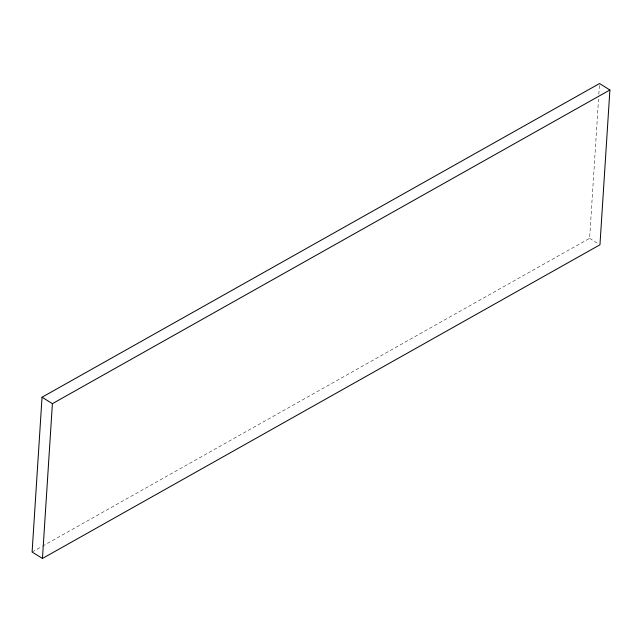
<?xml version="1.0" encoding="UTF-8"?>
<svg xmlns="http://www.w3.org/2000/svg" width="642" height="642" viewBox="0 0 642 642"><rect width="100%" height="100%" fill="white"/><g stroke="black" fill="none" stroke-linecap="round" stroke-linejoin="round"><path stroke-width="0.48" stroke-dasharray="3.21 2.41" d="M42.484 546.165L589.605 238.334L598.545 99.133M598.858 94.262L599.419 85.482M32.1 552.016L41.626 546.655M589.605 238.334L598.368 243.799"/><path stroke-width="0.96" d="M42.043 397.213L32.1 552.016L42.452 558.468L599.957 244.787L609.9 89.984L599.548 83.532L42.043 397.213L52.395 403.666L609.9 89.984M42.452 558.468L52.395 403.666"/></g></svg>
